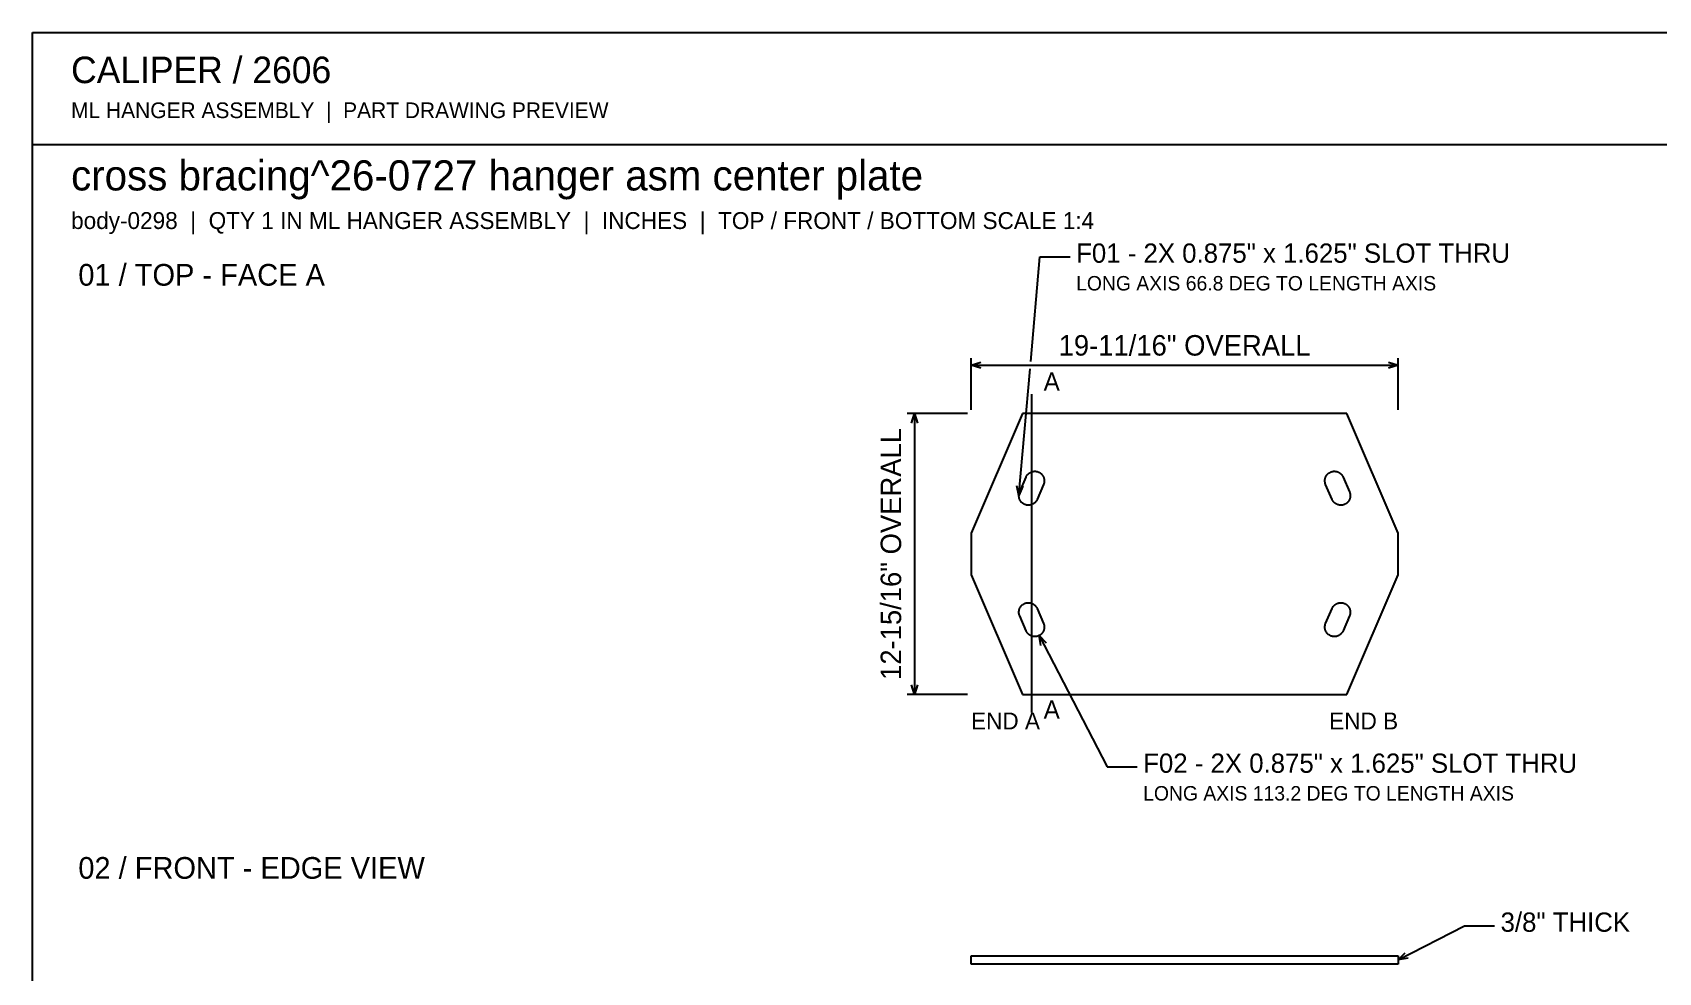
# Model space of a CAD drawing. Header units: inches. Extents: x 2 to 134, y 2 to 86.
# Drawn here: x 1.9 to 76.8, y 42.8 to 86.1 of the extents above; entities that cross this region are included whole.
import ezdxf
from ezdxf.enums import TextEntityAlignment as Align

# ---------------------------------------------------------------- set-up
doc = ezdxf.new("R2010")
doc.units = ezdxf.units.IN
doc.header["$MEASUREMENT"] = 0

msp = doc.modelspace()

# ---------------------------------------------------------------- linework, layer by layer
at = {"layer": 'ANNOTATION'}
for p, q in [((47.907, 70.944), (48.333, 75.778)), ((48.333, 75.778), (49.722, 75.778)), ((45.155, 68.722), (45.155, 71.111)), ((45.155, 70.778), (45.6, 70.917)), ((45.155, 70.778), (64.845, 70.778)), ((45.6, 70.639), (45.155, 70.778)), ((47.362, 64.77), (47.877, 70.612)), ((64.4, 70.917), (64.845, 70.778)), ((64.845, 70.778), (64.4, 70.639)), ((64.845, 68.722), (64.845, 71.111)), ((47.947, 69.444), (47.947, 54.772)), ((44.989, 68.556), (42.211, 68.556)), ((42.405, 68.111), (42.544, 68.556)), ((42.544, 68.556), (42.544, 55.605)), ((42.544, 68.556), (42.683, 68.111)), ((47.362, 64.77), (47.262, 65.224)), ((47.539, 65.2), (47.362, 64.77)), ((48.289, 58.315), (51.423, 52.272)), ((48.37, 57.857), (48.289, 58.315)), ((48.289, 58.315), (48.617, 57.985)), ((44.989, 55.605), (42.211, 55.605)), ((42.544, 55.605), (42.405, 56.049)), ((42.683, 56.049), (42.544, 55.605)), ((51.423, 52.272), (52.812, 52.272)), ((64.845, 43.368), (67.9, 44.944)), ((67.9, 44.944), (69.289, 44.944)), ((64.845, 43.368), (65.176, 43.695)), ((65.303, 43.448), (64.845, 43.368))]:
    msp.add_line(p, q, dxfattribs=at)
at = {"layer": 'OUTLINE'}
for p, q in [((1.889, 86.111), (134.111, 86.111)), ((1.889, 1.889), (1.889, 86.111)), ((1.889, 80.944), (134.111, 80.944)), ((47.523, 68.556), (45.155, 63.042)), ((62.477, 68.556), (47.523, 68.556)), ((64.845, 63.042), (62.477, 68.556)), ((47.397, 64.937), (47.693, 65.626)), ((47.693, 65.626), (47.701, 65.643)), ((47.701, 65.643), (47.709, 65.659)), ((47.709, 65.659), (47.718, 65.676)), ((47.718, 65.676), (47.728, 65.692)), ((47.728, 65.692), (47.739, 65.707)), ((47.739, 65.707), (47.75, 65.722)), ((47.75, 65.722), (47.762, 65.737)), ((47.762, 65.737), (47.774, 65.75)), ((47.774, 65.75), (47.787, 65.764)), ((47.787, 65.764), (47.801, 65.777)), ((47.801, 65.777), (47.815, 65.789)), ((47.815, 65.789), (47.829, 65.801)), ((47.829, 65.801), (47.845, 65.812)), ((47.845, 65.812), (47.86, 65.822)), ((47.86, 65.822), (47.876, 65.832)), ((47.876, 65.832), (47.892, 65.841)), ((47.892, 65.841), (47.909, 65.849)), ((47.909, 65.849), (47.926, 65.857)), ((47.926, 65.857), (47.944, 65.864)), ((47.944, 65.864), (47.961, 65.87)), ((47.961, 65.87), (47.979, 65.875)), ((47.979, 65.875), (47.997, 65.88)), ((47.997, 65.88), (48.016, 65.883)), ((48.016, 65.883), (48.034, 65.886)), ((48.034, 65.886), (48.053, 65.889)), ((48.053, 65.889), (48.071, 65.89)), ((48.071, 65.89), (48.09, 65.891)), ((48.09, 65.891), (48.109, 65.89)), ((48.109, 65.89), (48.128, 65.889)), ((48.128, 65.889), (48.146, 65.888)), ((48.146, 65.888), (48.165, 65.885)), ((48.165, 65.885), (48.183, 65.882)), ((48.183, 65.882), (48.201, 65.877)), ((48.201, 65.877), (48.219, 65.873)), ((48.497, 65.28), (48.201, 64.591)), ((48.219, 65.873), (48.237, 65.867)), ((48.237, 65.867), (48.255, 65.86)), ((48.255, 65.86), (48.272, 65.853)), ((48.272, 65.853), (48.289, 65.845)), ((48.289, 65.845), (48.305, 65.837)), ((48.305, 65.837), (48.322, 65.827)), ((48.322, 65.827), (48.337, 65.817)), ((48.337, 65.817), (48.353, 65.807)), ((48.353, 65.807), (48.368, 65.795)), ((48.368, 65.795), (48.382, 65.783)), ((48.382, 65.783), (48.396, 65.771)), ((48.396, 65.771), (48.409, 65.757)), ((48.409, 65.757), (48.422, 65.744)), ((48.422, 65.744), (48.434, 65.73)), ((48.434, 65.73), (48.446, 65.715)), ((48.446, 65.715), (48.456, 65.7)), ((48.456, 65.7), (48.467, 65.684)), ((48.467, 65.684), (48.476, 65.668)), ((48.476, 65.668), (48.485, 65.651)), ((48.485, 65.651), (48.493, 65.634)), ((48.493, 65.634), (48.5, 65.617)), ((48.498, 65.283), (48.497, 65.28)), ((48.499, 65.286), (48.498, 65.283)), ((48.5, 65.288), (48.499, 65.286)), ((48.5, 65.617), (48.507, 65.6)), ((48.501, 65.291), (48.5, 65.288)), ((48.502, 65.293), (48.501, 65.291)), ((48.503, 65.296), (48.502, 65.293)), ((48.504, 65.298), (48.503, 65.296)), ((48.505, 65.301), (48.504, 65.298)), ((48.506, 65.304), (48.505, 65.301)), ((48.507, 65.306), (48.506, 65.304)), ((48.507, 65.6), (48.513, 65.582)), ((48.508, 65.309), (48.507, 65.306)), ((48.509, 65.312), (48.508, 65.309)), ((48.51, 65.314), (48.509, 65.312)), ((48.511, 65.317), (48.51, 65.314)), ((48.512, 65.319), (48.511, 65.317)), ((48.513, 65.325), (48.512, 65.322)), ((48.512, 65.322), (48.512, 65.319)), ((48.513, 65.582), (48.518, 65.564)), ((48.514, 65.327), (48.513, 65.325)), ((48.515, 65.33), (48.514, 65.327)), ((48.516, 65.333), (48.515, 65.33)), ((48.517, 65.338), (48.516, 65.335)), ((48.516, 65.335), (48.516, 65.333)), ((48.518, 65.341), (48.517, 65.338)), ((48.518, 65.564), (48.522, 65.546)), ((48.519, 65.346), (48.518, 65.343)), ((48.518, 65.343), (48.518, 65.341)), ((48.52, 65.349), (48.519, 65.346)), ((48.521, 65.354), (48.52, 65.351)), ((48.52, 65.351), (48.52, 65.349)), ((48.522, 65.357), (48.521, 65.354)), ((48.522, 65.546), (48.526, 65.528)), ((48.523, 65.362), (48.522, 65.36)), ((48.522, 65.36), (48.522, 65.357)), ((48.524, 65.368), (48.523, 65.365)), ((48.523, 65.365), (48.523, 65.362)), ((48.525, 65.37), (48.524, 65.368)), ((48.526, 65.376), (48.525, 65.373)), ((48.525, 65.373), (48.525, 65.37)), ((48.526, 65.528), (48.529, 65.509)), ((48.527, 65.381), (48.526, 65.379)), ((48.526, 65.379), (48.526, 65.376)), ((48.528, 65.39), (48.527, 65.387)), ((48.527, 65.387), (48.527, 65.384)), ((48.527, 65.384), (48.527, 65.381)), ((48.529, 65.395), (48.528, 65.392)), ((48.528, 65.392), (48.528, 65.39)), ((48.529, 65.509), (48.531, 65.49)), ((48.53, 65.403), (48.529, 65.401)), ((48.529, 65.401), (48.529, 65.398)), ((48.529, 65.398), (48.529, 65.395)), ((48.531, 65.414), (48.53, 65.412)), ((48.53, 65.412), (48.53, 65.409)), ((48.53, 65.409), (48.53, 65.406)), ((48.53, 65.406), (48.53, 65.403)), ((48.531, 65.49), (48.532, 65.472)), ((48.532, 65.425), (48.531, 65.423)), ((48.531, 65.423), (48.531, 65.42)), ((48.531, 65.42), (48.531, 65.417)), ((48.531, 65.417), (48.531, 65.414)), ((48.532, 65.472), (48.532, 65.453)), ((48.532, 65.453), (48.532, 65.45)), ((48.532, 65.45), (48.532, 65.448)), ((48.532, 65.448), (48.532, 65.445)), ((48.532, 65.445), (48.532, 65.442)), ((48.532, 65.442), (48.532, 65.439)), ((48.532, 65.439), (48.532, 65.436)), ((48.532, 65.436), (48.532, 65.434)), ((48.532, 65.434), (48.532, 65.431)), ((48.532, 65.431), (48.532, 65.428)), ((48.532, 65.428), (48.532, 65.425)), ((61.468, 65.469), (61.469, 65.49)), ((61.468, 65.447), (61.468, 65.469)), ((61.468, 65.426), (61.468, 65.447)), ((61.47, 65.405), (61.468, 65.426)), ((61.469, 65.49), (61.471, 65.512)), ((61.473, 65.383), (61.47, 65.405)), ((61.471, 65.512), (61.475, 65.533)), ((61.477, 65.362), (61.473, 65.383)), ((61.475, 65.533), (61.479, 65.554)), ((61.482, 65.341), (61.477, 65.362)), ((61.479, 65.554), (61.485, 65.575)), ((61.488, 65.321), (61.482, 65.341)), ((61.485, 65.575), (61.491, 65.595)), ((61.495, 65.3), (61.488, 65.321)), ((61.491, 65.595), (61.499, 65.615)), ((61.503, 65.28), (61.495, 65.3)), ((61.499, 65.615), (61.507, 65.635)), ((61.799, 64.591), (61.503, 65.28)), ((61.507, 65.635), (61.517, 65.654)), ((61.517, 65.654), (61.527, 65.673)), ((61.527, 65.673), (61.538, 65.691)), ((61.538, 65.691), (61.55, 65.709)), ((61.55, 65.709), (61.563, 65.726)), ((61.563, 65.726), (61.577, 65.743)), ((61.577, 65.743), (61.592, 65.758)), ((61.592, 65.758), (61.607, 65.773)), ((61.607, 65.773), (61.623, 65.788)), ((61.623, 65.788), (61.64, 65.801)), ((61.64, 65.801), (61.657, 65.814)), ((61.657, 65.814), (61.675, 65.825)), ((61.675, 65.825), (61.694, 65.836)), ((61.694, 65.836), (61.713, 65.846)), ((61.713, 65.846), (61.732, 65.855)), ((61.732, 65.855), (61.752, 65.863)), ((61.752, 65.863), (61.773, 65.87)), ((61.773, 65.87), (61.793, 65.876)), ((61.793, 65.876), (61.814, 65.881)), ((61.814, 65.881), (61.835, 65.885)), ((61.835, 65.885), (61.857, 65.888)), ((61.857, 65.888), (61.878, 65.89)), ((61.878, 65.89), (61.899, 65.891)), ((61.899, 65.891), (61.921, 65.89)), ((61.921, 65.89), (61.942, 65.889)), ((61.942, 65.889), (61.964, 65.887)), ((61.964, 65.887), (61.985, 65.883)), ((61.985, 65.883), (62.006, 65.879)), ((62.006, 65.879), (62.027, 65.873)), ((62.027, 65.873), (62.047, 65.867)), ((62.047, 65.867), (62.067, 65.859)), ((62.067, 65.859), (62.087, 65.851)), ((62.087, 65.851), (62.106, 65.842)), ((62.106, 65.842), (62.125, 65.831)), ((62.125, 65.831), (62.143, 65.82)), ((62.143, 65.82), (62.161, 65.808)), ((62.161, 65.808), (62.178, 65.795)), ((62.178, 65.795), (62.195, 65.781)), ((62.195, 65.781), (62.21, 65.766)), ((62.21, 65.766), (62.225, 65.751)), ((62.225, 65.751), (62.24, 65.735)), ((62.24, 65.735), (62.253, 65.718)), ((62.253, 65.718), (62.266, 65.701)), ((62.266, 65.701), (62.277, 65.683)), ((62.277, 65.683), (62.288, 65.664)), ((62.288, 65.664), (62.298, 65.645)), ((62.298, 65.645), (62.307, 65.626)), ((62.307, 65.626), (62.603, 64.937)), ((47.362, 64.791), (47.364, 64.812)), ((47.362, 64.77), (47.362, 64.791)), ((47.362, 64.748), (47.362, 64.77)), ((47.363, 64.727), (47.362, 64.748)), ((47.366, 64.705), (47.363, 64.727)), ((47.364, 64.812), (47.367, 64.834)), ((47.369, 64.684), (47.366, 64.705)), ((47.367, 64.834), (47.371, 64.855)), ((47.373, 64.663), (47.369, 64.684)), ((47.371, 64.855), (47.376, 64.876)), ((47.379, 64.642), (47.373, 64.663)), ((47.376, 64.876), (47.382, 64.896)), ((47.385, 64.622), (47.379, 64.642)), ((47.382, 64.896), (47.389, 64.917)), ((47.393, 64.602), (47.385, 64.622)), ((47.389, 64.917), (47.397, 64.937)), ((47.401, 64.582), (47.393, 64.602)), ((47.411, 64.563), (47.401, 64.582)), ((47.421, 64.544), (47.411, 64.563)), ((47.432, 64.526), (47.421, 64.544)), ((47.444, 64.508), (47.432, 64.526)), ((47.457, 64.491), (47.444, 64.508)), ((47.471, 64.474), (47.457, 64.491)), ((47.486, 64.459), (47.471, 64.474)), ((48.119, 64.466), (48.104, 64.451)), ((48.134, 64.482), (48.119, 64.466)), ((48.147, 64.499), (48.134, 64.482)), ((48.16, 64.516), (48.147, 64.499)), ((48.171, 64.534), (48.16, 64.516)), ((48.182, 64.553), (48.171, 64.534)), ((48.192, 64.572), (48.182, 64.553)), ((48.201, 64.591), (48.192, 64.572)), ((61.807, 64.574), (61.799, 64.591)), ((61.815, 64.558), (61.807, 64.574)), ((61.824, 64.541), (61.815, 64.558)), ((61.834, 64.525), (61.824, 64.541)), ((61.845, 64.51), (61.834, 64.525)), ((61.856, 64.495), (61.845, 64.51)), ((61.868, 64.48), (61.856, 64.495)), ((61.88, 64.466), (61.868, 64.48)), ((61.893, 64.453), (61.88, 64.466)), ((62.528, 64.473), (62.515, 64.459)), ((62.54, 64.487), (62.528, 64.473)), ((62.552, 64.502), (62.54, 64.487)), ((62.562, 64.517), (62.552, 64.502)), ((62.573, 64.533), (62.562, 64.517)), ((62.582, 64.549), (62.573, 64.533)), ((62.591, 64.566), (62.582, 64.549)), ((62.599, 64.583), (62.591, 64.566)), ((62.606, 64.6), (62.599, 64.583)), ((62.603, 64.937), (62.604, 64.934)), ((62.604, 64.934), (62.605, 64.931)), ((62.605, 64.931), (62.606, 64.929)), ((62.606, 64.929), (62.607, 64.926)), ((62.613, 64.617), (62.606, 64.6)), ((62.607, 64.926), (62.608, 64.924)), ((62.608, 64.924), (62.609, 64.921)), ((62.609, 64.921), (62.61, 64.919)), ((62.61, 64.919), (62.611, 64.916)), ((62.611, 64.916), (62.612, 64.913)), ((62.612, 64.913), (62.613, 64.911)), ((62.613, 64.911), (62.614, 64.908)), ((62.619, 64.635), (62.613, 64.617)), ((62.614, 64.908), (62.615, 64.905)), ((62.615, 64.905), (62.616, 64.903)), ((62.616, 64.903), (62.617, 64.9)), ((62.617, 64.9), (62.618, 64.898)), ((62.618, 64.898), (62.618, 64.895)), ((62.618, 64.895), (62.619, 64.892)), ((62.619, 64.892), (62.62, 64.89)), ((62.624, 64.653), (62.619, 64.635)), ((62.62, 64.89), (62.621, 64.887)), ((62.621, 64.887), (62.622, 64.884)), ((62.622, 64.884), (62.622, 64.882)), ((62.622, 64.882), (62.623, 64.879)), ((62.623, 64.879), (62.624, 64.876)), ((62.624, 64.876), (62.624, 64.874)), ((62.624, 64.874), (62.625, 64.871)), ((62.628, 64.671), (62.624, 64.653)), ((62.625, 64.871), (62.626, 64.868)), ((62.626, 64.868), (62.626, 64.866)), ((62.626, 64.866), (62.627, 64.863)), ((62.627, 64.863), (62.628, 64.86)), ((62.628, 64.86), (62.628, 64.857)), ((62.628, 64.857), (62.629, 64.855)), ((62.632, 64.689), (62.628, 64.671)), ((62.629, 64.855), (62.629, 64.852)), ((62.629, 64.852), (62.63, 64.849)), ((62.63, 64.849), (62.631, 64.847)), ((62.631, 64.847), (62.631, 64.844)), ((62.631, 64.844), (62.632, 64.841)), ((62.632, 64.841), (62.632, 64.838)), ((62.632, 64.838), (62.633, 64.836)), ((62.635, 64.708), (62.632, 64.689)), ((62.633, 64.836), (62.633, 64.833)), ((62.633, 64.833), (62.633, 64.83)), ((62.633, 64.83), (62.634, 64.827)), ((62.634, 64.827), (62.634, 64.825)), ((62.634, 64.825), (62.635, 64.822)), ((62.635, 64.822), (62.635, 64.819)), ((62.635, 64.819), (62.635, 64.816)), ((62.635, 64.816), (62.636, 64.814)), ((62.637, 64.727), (62.635, 64.708)), ((62.636, 64.814), (62.636, 64.811)), ((62.636, 64.811), (62.636, 64.808)), ((62.636, 64.808), (62.636, 64.805)), ((62.636, 64.805), (62.637, 64.803)), ((62.637, 64.803), (62.637, 64.8)), ((62.637, 64.8), (62.637, 64.797)), ((62.637, 64.797), (62.637, 64.794)), ((62.637, 64.794), (62.638, 64.792)), ((62.638, 64.745), (62.637, 64.727)), ((62.638, 64.792), (62.638, 64.789)), ((62.638, 64.789), (62.638, 64.786)), ((62.638, 64.786), (62.638, 64.783)), ((62.638, 64.783), (62.638, 64.781)), ((62.638, 64.781), (62.638, 64.778)), ((62.638, 64.778), (62.638, 64.775)), ((62.638, 64.775), (62.638, 64.772)), ((62.638, 64.772), (62.638, 64.769)), ((62.638, 64.769), (62.638, 64.767)), ((62.638, 64.767), (62.638, 64.764)), ((62.638, 64.764), (62.638, 64.745)), ((47.501, 64.444), (47.486, 64.459)), ((47.517, 64.429), (47.501, 64.444)), ((47.534, 64.416), (47.517, 64.429)), ((47.551, 64.403), (47.534, 64.416)), ((47.569, 64.392), (47.551, 64.403)), ((47.588, 64.381), (47.569, 64.392)), ((47.607, 64.371), (47.588, 64.381)), ((47.626, 64.362), (47.607, 64.371)), ((47.646, 64.354), (47.626, 64.362)), ((47.667, 64.347), (47.646, 64.354)), ((47.687, 64.341), (47.667, 64.347)), ((47.708, 64.336), (47.687, 64.341)), ((47.729, 64.332), (47.708, 64.336)), ((47.751, 64.329), (47.729, 64.332)), ((47.772, 64.327), (47.751, 64.329)), ((47.793, 64.326), (47.772, 64.327)), ((47.815, 64.327), (47.793, 64.326)), ((47.836, 64.328), (47.815, 64.327)), ((47.858, 64.33), (47.836, 64.328)), ((47.879, 64.334), (47.858, 64.33)), ((47.9, 64.338), (47.879, 64.334)), ((47.921, 64.344), (47.9, 64.338)), ((47.941, 64.35), (47.921, 64.344)), ((47.961, 64.358), (47.941, 64.35)), ((47.981, 64.366), (47.961, 64.358)), ((48, 64.375), (47.981, 64.366)), ((48.019, 64.386), (48, 64.375)), ((48.037, 64.397), (48.019, 64.386)), ((48.055, 64.409), (48.037, 64.397)), ((48.072, 64.422), (48.055, 64.409)), ((48.089, 64.436), (48.072, 64.422)), ((48.104, 64.451), (48.089, 64.436)), ((61.907, 64.44), (61.893, 64.453)), ((61.921, 64.428), (61.907, 64.44)), ((61.935, 64.416), (61.921, 64.428)), ((61.95, 64.405), (61.935, 64.416)), ((61.966, 64.395), (61.95, 64.405)), ((61.982, 64.385), (61.966, 64.395)), ((61.998, 64.376), (61.982, 64.385)), ((62.015, 64.368), (61.998, 64.376)), ((62.032, 64.36), (62.015, 64.368)), ((62.05, 64.353), (62.032, 64.36)), ((62.067, 64.347), (62.05, 64.353)), ((62.085, 64.342), (62.067, 64.347)), ((62.103, 64.337), (62.085, 64.342)), ((62.122, 64.334), (62.103, 64.337)), ((62.14, 64.331), (62.122, 64.334)), ((62.159, 64.328), (62.14, 64.331)), ((62.177, 64.327), (62.159, 64.328)), ((62.196, 64.326), (62.177, 64.327)), ((62.215, 64.327), (62.196, 64.326)), ((62.234, 64.328), (62.215, 64.327)), ((62.252, 64.329), (62.234, 64.328)), ((62.271, 64.332), (62.252, 64.329)), ((62.289, 64.335), (62.271, 64.332)), ((62.307, 64.34), (62.289, 64.335)), ((62.325, 64.344), (62.307, 64.34)), ((62.343, 64.35), (62.325, 64.344)), ((62.361, 64.357), (62.343, 64.35)), ((62.378, 64.364), (62.361, 64.357)), ((62.395, 64.372), (62.378, 64.364)), ((62.411, 64.38), (62.395, 64.372)), ((62.428, 64.39), (62.411, 64.38)), ((62.443, 64.4), (62.428, 64.39)), ((62.459, 64.41), (62.443, 64.4)), ((62.474, 64.422), (62.459, 64.41)), ((62.488, 64.434), (62.474, 64.422)), ((62.502, 64.446), (62.488, 64.434)), ((62.515, 64.459), (62.502, 64.446)), ((45.155, 63.042), (45.155, 61.118)), ((64.845, 61.118), (64.845, 63.042)), ((45.155, 61.118), (47.523, 55.605)), ((62.477, 55.605), (64.845, 61.118)), ((47.362, 59.413), (47.363, 59.434)), ((47.362, 59.391), (47.362, 59.413)), ((47.362, 59.37), (47.362, 59.391)), ((47.364, 59.348), (47.362, 59.37)), ((47.363, 59.434), (47.366, 59.455)), ((47.367, 59.327), (47.364, 59.348)), ((47.366, 59.455), (47.369, 59.477)), ((47.371, 59.306), (47.367, 59.327)), ((47.369, 59.477), (47.373, 59.498)), ((47.376, 59.285), (47.371, 59.306)), ((47.373, 59.498), (47.379, 59.518)), ((47.382, 59.264), (47.376, 59.285)), ((47.379, 59.518), (47.385, 59.539)), ((47.389, 59.244), (47.382, 59.264)), ((47.385, 59.539), (47.393, 59.559)), ((47.397, 59.224), (47.389, 59.244)), ((47.393, 59.559), (47.401, 59.579)), ((47.693, 58.535), (47.397, 59.224)), ((47.401, 59.579), (47.411, 59.598)), ((47.411, 59.598), (47.421, 59.617)), ((47.421, 59.617), (47.432, 59.635)), ((47.432, 59.635), (47.444, 59.653)), ((47.444, 59.653), (47.457, 59.67)), ((47.457, 59.67), (47.471, 59.686)), ((47.471, 59.686), (47.486, 59.702)), ((47.486, 59.702), (47.501, 59.717)), ((47.501, 59.717), (47.517, 59.731)), ((47.517, 59.731), (47.534, 59.745)), ((47.534, 59.745), (47.551, 59.757)), ((47.551, 59.757), (47.569, 59.769)), ((47.569, 59.769), (47.588, 59.78)), ((47.588, 59.78), (47.607, 59.79)), ((47.607, 59.79), (47.626, 59.799)), ((47.626, 59.799), (47.646, 59.807)), ((47.646, 59.807), (47.667, 59.814)), ((47.667, 59.814), (47.687, 59.82)), ((47.687, 59.82), (47.708, 59.825)), ((47.708, 59.825), (47.729, 59.829)), ((47.729, 59.829), (47.751, 59.831)), ((47.751, 59.831), (47.772, 59.833)), ((47.772, 59.833), (47.793, 59.834)), ((47.793, 59.834), (47.815, 59.834)), ((47.815, 59.834), (47.836, 59.833)), ((47.836, 59.833), (47.858, 59.83)), ((47.858, 59.83), (47.879, 59.827)), ((47.879, 59.827), (47.9, 59.822)), ((47.9, 59.822), (47.921, 59.817)), ((47.921, 59.817), (47.941, 59.81)), ((47.941, 59.81), (47.961, 59.803)), ((47.961, 59.803), (47.981, 59.795)), ((47.981, 59.795), (48, 59.785)), ((48, 59.785), (48.019, 59.775)), ((48.019, 59.775), (48.037, 59.764)), ((48.037, 59.764), (48.055, 59.751)), ((48.055, 59.751), (48.072, 59.738)), ((48.072, 59.738), (48.089, 59.725)), ((48.089, 59.725), (48.104, 59.71)), ((48.104, 59.71), (48.119, 59.695)), ((48.119, 59.695), (48.134, 59.679)), ((48.134, 59.679), (48.147, 59.662)), ((48.147, 59.662), (48.16, 59.644)), ((48.16, 59.644), (48.171, 59.626)), ((48.171, 59.626), (48.182, 59.608)), ((48.182, 59.608), (48.192, 59.589)), ((48.192, 59.589), (48.201, 59.569)), ((48.201, 59.569), (48.497, 58.88)), ((61.503, 58.88), (61.799, 59.569)), ((61.799, 59.569), (61.807, 59.586)), ((61.807, 59.586), (61.815, 59.603)), ((61.815, 59.603), (61.824, 59.619)), ((61.824, 59.619), (61.834, 59.635)), ((61.834, 59.635), (61.845, 59.651)), ((61.845, 59.651), (61.856, 59.666)), ((61.856, 59.666), (61.868, 59.68)), ((61.868, 59.68), (61.88, 59.694)), ((61.88, 59.694), (61.893, 59.708)), ((61.893, 59.708), (61.907, 59.72)), ((61.907, 59.72), (61.921, 59.733)), ((61.921, 59.733), (61.935, 59.744)), ((61.935, 59.744), (61.95, 59.755)), ((61.95, 59.755), (61.966, 59.766)), ((61.966, 59.766), (61.982, 59.775)), ((61.982, 59.775), (61.998, 59.785)), ((61.998, 59.785), (62.015, 59.793)), ((62.015, 59.793), (62.032, 59.8)), ((62.032, 59.8), (62.05, 59.807)), ((62.05, 59.807), (62.067, 59.813)), ((62.067, 59.813), (62.085, 59.819)), ((62.085, 59.819), (62.103, 59.823)), ((62.103, 59.823), (62.122, 59.827)), ((62.122, 59.827), (62.14, 59.83)), ((62.14, 59.83), (62.159, 59.832)), ((62.159, 59.832), (62.177, 59.834)), ((62.177, 59.834), (62.196, 59.834)), ((62.196, 59.834), (62.215, 59.834)), ((62.215, 59.834), (62.234, 59.833)), ((62.234, 59.833), (62.252, 59.831)), ((62.252, 59.831), (62.271, 59.829)), ((62.271, 59.829), (62.289, 59.825)), ((62.289, 59.825), (62.307, 59.821)), ((62.307, 59.821), (62.325, 59.816)), ((62.603, 59.224), (62.307, 58.535)), ((62.325, 59.816), (62.343, 59.81)), ((62.343, 59.81), (62.361, 59.804)), ((62.361, 59.804), (62.378, 59.797)), ((62.378, 59.797), (62.395, 59.789)), ((62.395, 59.789), (62.411, 59.78)), ((62.411, 59.78), (62.428, 59.771)), ((62.428, 59.771), (62.443, 59.761)), ((62.443, 59.761), (62.459, 59.75)), ((62.459, 59.75), (62.474, 59.739)), ((62.474, 59.739), (62.488, 59.727)), ((62.488, 59.727), (62.502, 59.714)), ((62.502, 59.714), (62.515, 59.701)), ((62.515, 59.701), (62.528, 59.687)), ((62.528, 59.687), (62.54, 59.673)), ((62.54, 59.673), (62.552, 59.658)), ((62.552, 59.658), (62.562, 59.643)), ((62.562, 59.643), (62.573, 59.628)), ((62.573, 59.628), (62.582, 59.611)), ((62.582, 59.611), (62.591, 59.595)), ((62.591, 59.595), (62.599, 59.578)), ((62.599, 59.578), (62.606, 59.561)), ((62.604, 59.227), (62.603, 59.224)), ((62.605, 59.229), (62.604, 59.227)), ((62.606, 59.232), (62.605, 59.229)), ((62.606, 59.561), (62.613, 59.543)), ((62.607, 59.234), (62.606, 59.232)), ((62.608, 59.237), (62.607, 59.234)), ((62.609, 59.239), (62.608, 59.237)), ((62.61, 59.242), (62.609, 59.239)), ((62.611, 59.245), (62.61, 59.242)), ((62.612, 59.247), (62.611, 59.245)), ((62.613, 59.25), (62.612, 59.247)), ((62.613, 59.543), (62.619, 59.526)), ((62.614, 59.253), (62.613, 59.25)), ((62.615, 59.255), (62.614, 59.253)), ((62.616, 59.258), (62.615, 59.255)), ((62.617, 59.26), (62.616, 59.258)), ((62.618, 59.263), (62.617, 59.26)), ((62.619, 59.268), (62.618, 59.266)), ((62.618, 59.266), (62.618, 59.263)), ((62.619, 59.526), (62.624, 59.508)), ((62.62, 59.271), (62.619, 59.268)), ((62.621, 59.274), (62.62, 59.271)), ((62.622, 59.276), (62.621, 59.274)), ((62.623, 59.282), (62.622, 59.279)), ((62.622, 59.279), (62.622, 59.276)), ((62.624, 59.284), (62.623, 59.282)), ((62.624, 59.508), (62.628, 59.489)), ((62.625, 59.29), (62.624, 59.287)), ((62.624, 59.287), (62.624, 59.284)), ((62.626, 59.292), (62.625, 59.29)), ((62.627, 59.298), (62.626, 59.295)), ((62.626, 59.295), (62.626, 59.292)), ((62.628, 59.3), (62.627, 59.298)), ((62.628, 59.489), (62.632, 59.471)), ((62.629, 59.306), (62.628, 59.303)), ((62.628, 59.303), (62.628, 59.3)), ((62.63, 59.311), (62.629, 59.309)), ((62.629, 59.309), (62.629, 59.306)), ((62.631, 59.314), (62.63, 59.311)), ((62.632, 59.319), (62.631, 59.317)), ((62.631, 59.317), (62.631, 59.314)), ((62.632, 59.471), (62.635, 59.453)), ((62.633, 59.325), (62.632, 59.322)), ((62.632, 59.322), (62.632, 59.319)), ((62.634, 59.333), (62.633, 59.33)), ((62.633, 59.33), (62.633, 59.328)), ((62.633, 59.328), (62.633, 59.325)), ((62.635, 59.339), (62.634, 59.336)), ((62.634, 59.336), (62.634, 59.333)), ((62.635, 59.453), (62.637, 59.434)), ((62.636, 59.347), (62.635, 59.344)), ((62.635, 59.344), (62.635, 59.341)), ((62.635, 59.341), (62.635, 59.339)), ((62.637, 59.358), (62.636, 59.355)), ((62.636, 59.355), (62.636, 59.352)), ((62.636, 59.352), (62.636, 59.35)), ((62.636, 59.35), (62.636, 59.347)), ((62.637, 59.434), (62.638, 59.415)), ((62.638, 59.369), (62.637, 59.366)), ((62.637, 59.366), (62.637, 59.363)), ((62.637, 59.363), (62.637, 59.361)), ((62.637, 59.361), (62.637, 59.358)), ((62.638, 59.415), (62.638, 59.397)), ((62.638, 59.397), (62.638, 59.394)), ((62.638, 59.394), (62.638, 59.391)), ((62.638, 59.391), (62.638, 59.388)), ((62.638, 59.388), (62.638, 59.386)), ((62.638, 59.386), (62.638, 59.383)), ((62.638, 59.383), (62.638, 59.38)), ((62.638, 59.38), (62.638, 59.377)), ((62.638, 59.377), (62.638, 59.375)), ((62.638, 59.375), (62.638, 59.372)), ((62.638, 59.372), (62.638, 59.369)), ((47.701, 58.518), (47.693, 58.535)), ((47.709, 58.501), (47.701, 58.518)), ((47.718, 58.485), (47.709, 58.501)), ((47.728, 58.469), (47.718, 58.485)), ((47.739, 58.454), (47.728, 58.469)), ((48.467, 58.477), (48.456, 58.461)), ((48.476, 58.493), (48.467, 58.477)), ((48.485, 58.509), (48.476, 58.493)), ((48.493, 58.526), (48.485, 58.509)), ((48.5, 58.543), (48.493, 58.526)), ((48.497, 58.88), (48.498, 58.878)), ((48.498, 58.878), (48.499, 58.875)), ((48.499, 58.875), (48.5, 58.872)), ((48.5, 58.872), (48.501, 58.87)), ((48.507, 58.561), (48.5, 58.543)), ((48.501, 58.87), (48.502, 58.867)), ((48.502, 58.867), (48.503, 58.865)), ((48.503, 58.865), (48.504, 58.862)), ((48.504, 58.862), (48.505, 58.86)), ((48.505, 58.86), (48.506, 58.857)), ((48.506, 58.857), (48.507, 58.854)), ((48.507, 58.854), (48.508, 58.852)), ((48.513, 58.579), (48.507, 58.561)), ((48.508, 58.852), (48.509, 58.849)), ((48.509, 58.849), (48.51, 58.846)), ((48.51, 58.846), (48.511, 58.844)), ((48.511, 58.844), (48.512, 58.841)), ((48.512, 58.841), (48.512, 58.839)), ((48.512, 58.839), (48.513, 58.836)), ((48.513, 58.836), (48.514, 58.833)), ((48.518, 58.597), (48.513, 58.579)), ((48.514, 58.833), (48.515, 58.831)), ((48.515, 58.831), (48.516, 58.828)), ((48.516, 58.828), (48.516, 58.825)), ((48.516, 58.825), (48.517, 58.823)), ((48.517, 58.823), (48.518, 58.82)), ((48.518, 58.82), (48.518, 58.817)), ((48.518, 58.817), (48.519, 58.815)), ((48.522, 58.615), (48.518, 58.597)), ((48.519, 58.815), (48.52, 58.812)), ((48.52, 58.812), (48.52, 58.809)), ((48.52, 58.809), (48.521, 58.806)), ((48.521, 58.806), (48.522, 58.804)), ((48.522, 58.804), (48.522, 58.801)), ((48.522, 58.801), (48.523, 58.798)), ((48.526, 58.633), (48.522, 58.615)), ((48.523, 58.798), (48.523, 58.796)), ((48.523, 58.796), (48.524, 58.793)), ((48.524, 58.793), (48.525, 58.79)), ((48.525, 58.79), (48.525, 58.787)), ((48.525, 58.787), (48.526, 58.785)), ((48.526, 58.785), (48.526, 58.782)), ((48.526, 58.782), (48.527, 58.779)), ((48.529, 58.652), (48.526, 58.633)), ((48.527, 58.779), (48.527, 58.777)), ((48.527, 58.777), (48.527, 58.774)), ((48.527, 58.774), (48.528, 58.771)), ((48.528, 58.771), (48.528, 58.768)), ((48.528, 58.768), (48.529, 58.766)), ((48.529, 58.766), (48.529, 58.763)), ((48.529, 58.763), (48.529, 58.76)), ((48.529, 58.76), (48.53, 58.757)), ((48.531, 58.67), (48.529, 58.652)), ((48.53, 58.757), (48.53, 58.755)), ((48.53, 58.755), (48.53, 58.752)), ((48.53, 58.752), (48.53, 58.749)), ((48.53, 58.749), (48.531, 58.746)), ((48.531, 58.746), (48.531, 58.744)), ((48.531, 58.744), (48.531, 58.741)), ((48.531, 58.741), (48.531, 58.738)), ((48.531, 58.738), (48.532, 58.735)), ((48.532, 58.689), (48.531, 58.67)), ((48.532, 58.735), (48.532, 58.732)), ((48.532, 58.732), (48.532, 58.73)), ((48.532, 58.73), (48.532, 58.727)), ((48.532, 58.727), (48.532, 58.724)), ((48.532, 58.724), (48.532, 58.721)), ((48.532, 58.721), (48.532, 58.719)), ((48.532, 58.719), (48.532, 58.716)), ((48.532, 58.716), (48.532, 58.713)), ((48.532, 58.713), (48.532, 58.71)), ((48.532, 58.71), (48.532, 58.708)), ((48.532, 58.708), (48.532, 58.689)), ((61.468, 58.735), (61.47, 58.756)), ((61.468, 58.713), (61.468, 58.735)), ((61.468, 58.692), (61.468, 58.713)), ((61.469, 58.67), (61.468, 58.692)), ((61.471, 58.649), (61.469, 58.67)), ((61.47, 58.756), (61.473, 58.777)), ((61.475, 58.628), (61.471, 58.649)), ((61.473, 58.777), (61.477, 58.798)), ((61.479, 58.607), (61.475, 58.628)), ((61.477, 58.798), (61.482, 58.819)), ((61.485, 58.586), (61.479, 58.607)), ((61.482, 58.819), (61.488, 58.84)), ((61.491, 58.565), (61.485, 58.586)), ((61.488, 58.84), (61.495, 58.86)), ((61.499, 58.545), (61.491, 58.565)), ((61.495, 58.86), (61.503, 58.88)), ((61.507, 58.526), (61.499, 58.545)), ((61.517, 58.506), (61.507, 58.526)), ((61.527, 58.487), (61.517, 58.506)), ((61.538, 58.469), (61.527, 58.487)), ((61.55, 58.451), (61.538, 58.469)), ((62.277, 58.478), (62.266, 58.46)), ((62.288, 58.496), (62.277, 58.478)), ((62.298, 58.515), (62.288, 58.496)), ((62.307, 58.535), (62.298, 58.515)), ((47.75, 58.439), (47.739, 58.454)), ((47.762, 58.424), (47.75, 58.439)), ((47.774, 58.41), (47.762, 58.424)), ((47.787, 58.397), (47.774, 58.41)), ((47.801, 58.384), (47.787, 58.397)), ((47.815, 58.372), (47.801, 58.384)), ((47.829, 58.36), (47.815, 58.372)), ((47.845, 58.349), (47.829, 58.36)), ((47.86, 58.338), (47.845, 58.349)), ((47.876, 58.329), (47.86, 58.338)), ((47.892, 58.32), (47.876, 58.329)), ((47.909, 58.311), (47.892, 58.32)), ((47.926, 58.304), (47.909, 58.311)), ((47.944, 58.297), (47.926, 58.304)), ((47.961, 58.291), (47.944, 58.297)), ((47.979, 58.286), (47.961, 58.291)), ((47.997, 58.281), (47.979, 58.286)), ((48.016, 58.277), (47.997, 58.281)), ((48.034, 58.274), (48.016, 58.277)), ((48.053, 58.272), (48.034, 58.274)), ((48.071, 58.271), (48.053, 58.272)), ((48.09, 58.27), (48.071, 58.271)), ((48.109, 58.27), (48.09, 58.27)), ((48.128, 58.271), (48.109, 58.27)), ((48.146, 58.273), (48.128, 58.271)), ((48.165, 58.276), (48.146, 58.273)), ((48.183, 58.279), (48.165, 58.276)), ((48.201, 58.283), (48.183, 58.279)), ((48.219, 58.288), (48.201, 58.283)), ((48.237, 58.294), (48.219, 58.288)), ((48.255, 58.3), (48.237, 58.294)), ((48.272, 58.307), (48.255, 58.3)), ((48.289, 58.315), (48.272, 58.307)), ((48.305, 58.324), (48.289, 58.315)), ((48.322, 58.333), (48.305, 58.324)), ((48.337, 58.343), (48.322, 58.333)), ((48.353, 58.354), (48.337, 58.343)), ((48.368, 58.365), (48.353, 58.354)), ((48.382, 58.377), (48.368, 58.365)), ((48.396, 58.39), (48.382, 58.377)), ((48.409, 58.403), (48.396, 58.39)), ((48.422, 58.417), (48.409, 58.403)), ((48.434, 58.431), (48.422, 58.417)), ((48.446, 58.446), (48.434, 58.431)), ((48.456, 58.461), (48.446, 58.446)), ((61.563, 58.434), (61.55, 58.451)), ((61.577, 58.418), (61.563, 58.434)), ((61.592, 58.402), (61.577, 58.418)), ((61.607, 58.387), (61.592, 58.402)), ((61.623, 58.373), (61.607, 58.387)), ((61.64, 58.36), (61.623, 58.373)), ((61.657, 58.347), (61.64, 58.36)), ((61.675, 58.335), (61.657, 58.347)), ((61.694, 58.324), (61.675, 58.335)), ((61.713, 58.314), (61.694, 58.324)), ((61.732, 58.306), (61.713, 58.314)), ((61.752, 58.298), (61.732, 58.306)), ((61.773, 58.291), (61.752, 58.298)), ((61.793, 58.285), (61.773, 58.291)), ((61.814, 58.28), (61.793, 58.285)), ((61.835, 58.276), (61.814, 58.28)), ((61.857, 58.273), (61.835, 58.276)), ((61.878, 58.271), (61.857, 58.273)), ((61.899, 58.27), (61.878, 58.271)), ((61.921, 58.27), (61.899, 58.27)), ((61.942, 58.272), (61.921, 58.27)), ((61.964, 58.274), (61.942, 58.272)), ((61.985, 58.277), (61.964, 58.274)), ((62.006, 58.282), (61.985, 58.277)), ((62.027, 58.287), (62.006, 58.282)), ((62.047, 58.294), (62.027, 58.287)), ((62.067, 58.301), (62.047, 58.294)), ((62.087, 58.31), (62.067, 58.301)), ((62.106, 58.319), (62.087, 58.31)), ((62.125, 58.329), (62.106, 58.319)), ((62.143, 58.341), (62.125, 58.329)), ((62.161, 58.353), (62.143, 58.341)), ((62.178, 58.366), (62.161, 58.353)), ((62.195, 58.38), (62.178, 58.366)), ((62.21, 58.394), (62.195, 58.38)), ((62.225, 58.41), (62.21, 58.394)), ((62.24, 58.426), (62.225, 58.41)), ((62.253, 58.442), (62.24, 58.426)), ((62.266, 58.46), (62.253, 58.442)), ((47.523, 55.605), (62.477, 55.605)), ((45.155, 43.556), (64.845, 43.556)), ((45.155, 43.181), (45.155, 43.556)), ((64.845, 43.556), (64.845, 43.181)), ((64.845, 43.181), (45.155, 43.181))]:
    msp.add_line(p, q, dxfattribs=at)

# ---------------------------------------------------------------- texts
at = {"layer": 'ANNOTATION'}
for s, height, p in [('CALIPER / 2606', 1.22222, (3.667, 83.778)), ('ML HANGER ASSEMBLY  |  PART DRAWING PREVIEW', 0.72222, (3.667, 82.167)), ('cross bracing^26-0727 hanger asm center plate', 1.38889, (3.667, 78.833)), ('body-0298  |  QTY 1 IN ML HANGER ASSEMBLY  |  INCHES  |  TOP / FRONT / BOTTOM SCALE 1:4', 0.77778, (3.667, 77.056)), ('F01 - 2X 0.875" x 1.625" SLOT THRU', 0.88889, (50, 75.5)), ('01 / TOP - FACE A', 1, (4, 74.444)), ('LONG AXIS 66.8 DEG TO LENGTH AXIS', 0.66667, (50, 74.222)), ('A', 0.833, (48.503, 69.611)), ('END A', 0.7778, (45.155, 53.994)), ('A', 0.833, (48.503, 54.494)), ('F02 - 2X 0.875" x 1.625" SLOT THRU', 0.88889, (53.09, 51.994)), ('LONG AXIS 113.2 DEG TO LENGTH AXIS', 0.66667, (53.09, 50.716)), ('02 / FRONT - EDGE VIEW', 1, (4, 47.111)), ('3/8" THICK', 0.8889, (69.567, 44.667))]:
    msp.add_text(s, height=height, dxfattribs=at).set_placement(p)
msp.add_text('19-11/16" OVERALL', height=0.94444, dxfattribs=at).set_placement((55, 71.222), align=Align.CENTER)
msp.add_text('12-15/16" OVERALL', height=0.94444, rotation=90, dxfattribs=at).set_placement((41.933, 62.08), align=Align.CENTER)
msp.add_text('END B', height=0.7778, dxfattribs=at).set_placement((64.845, 53.994), align=Align.RIGHT)

doc.saveas('drawing.dxf')
